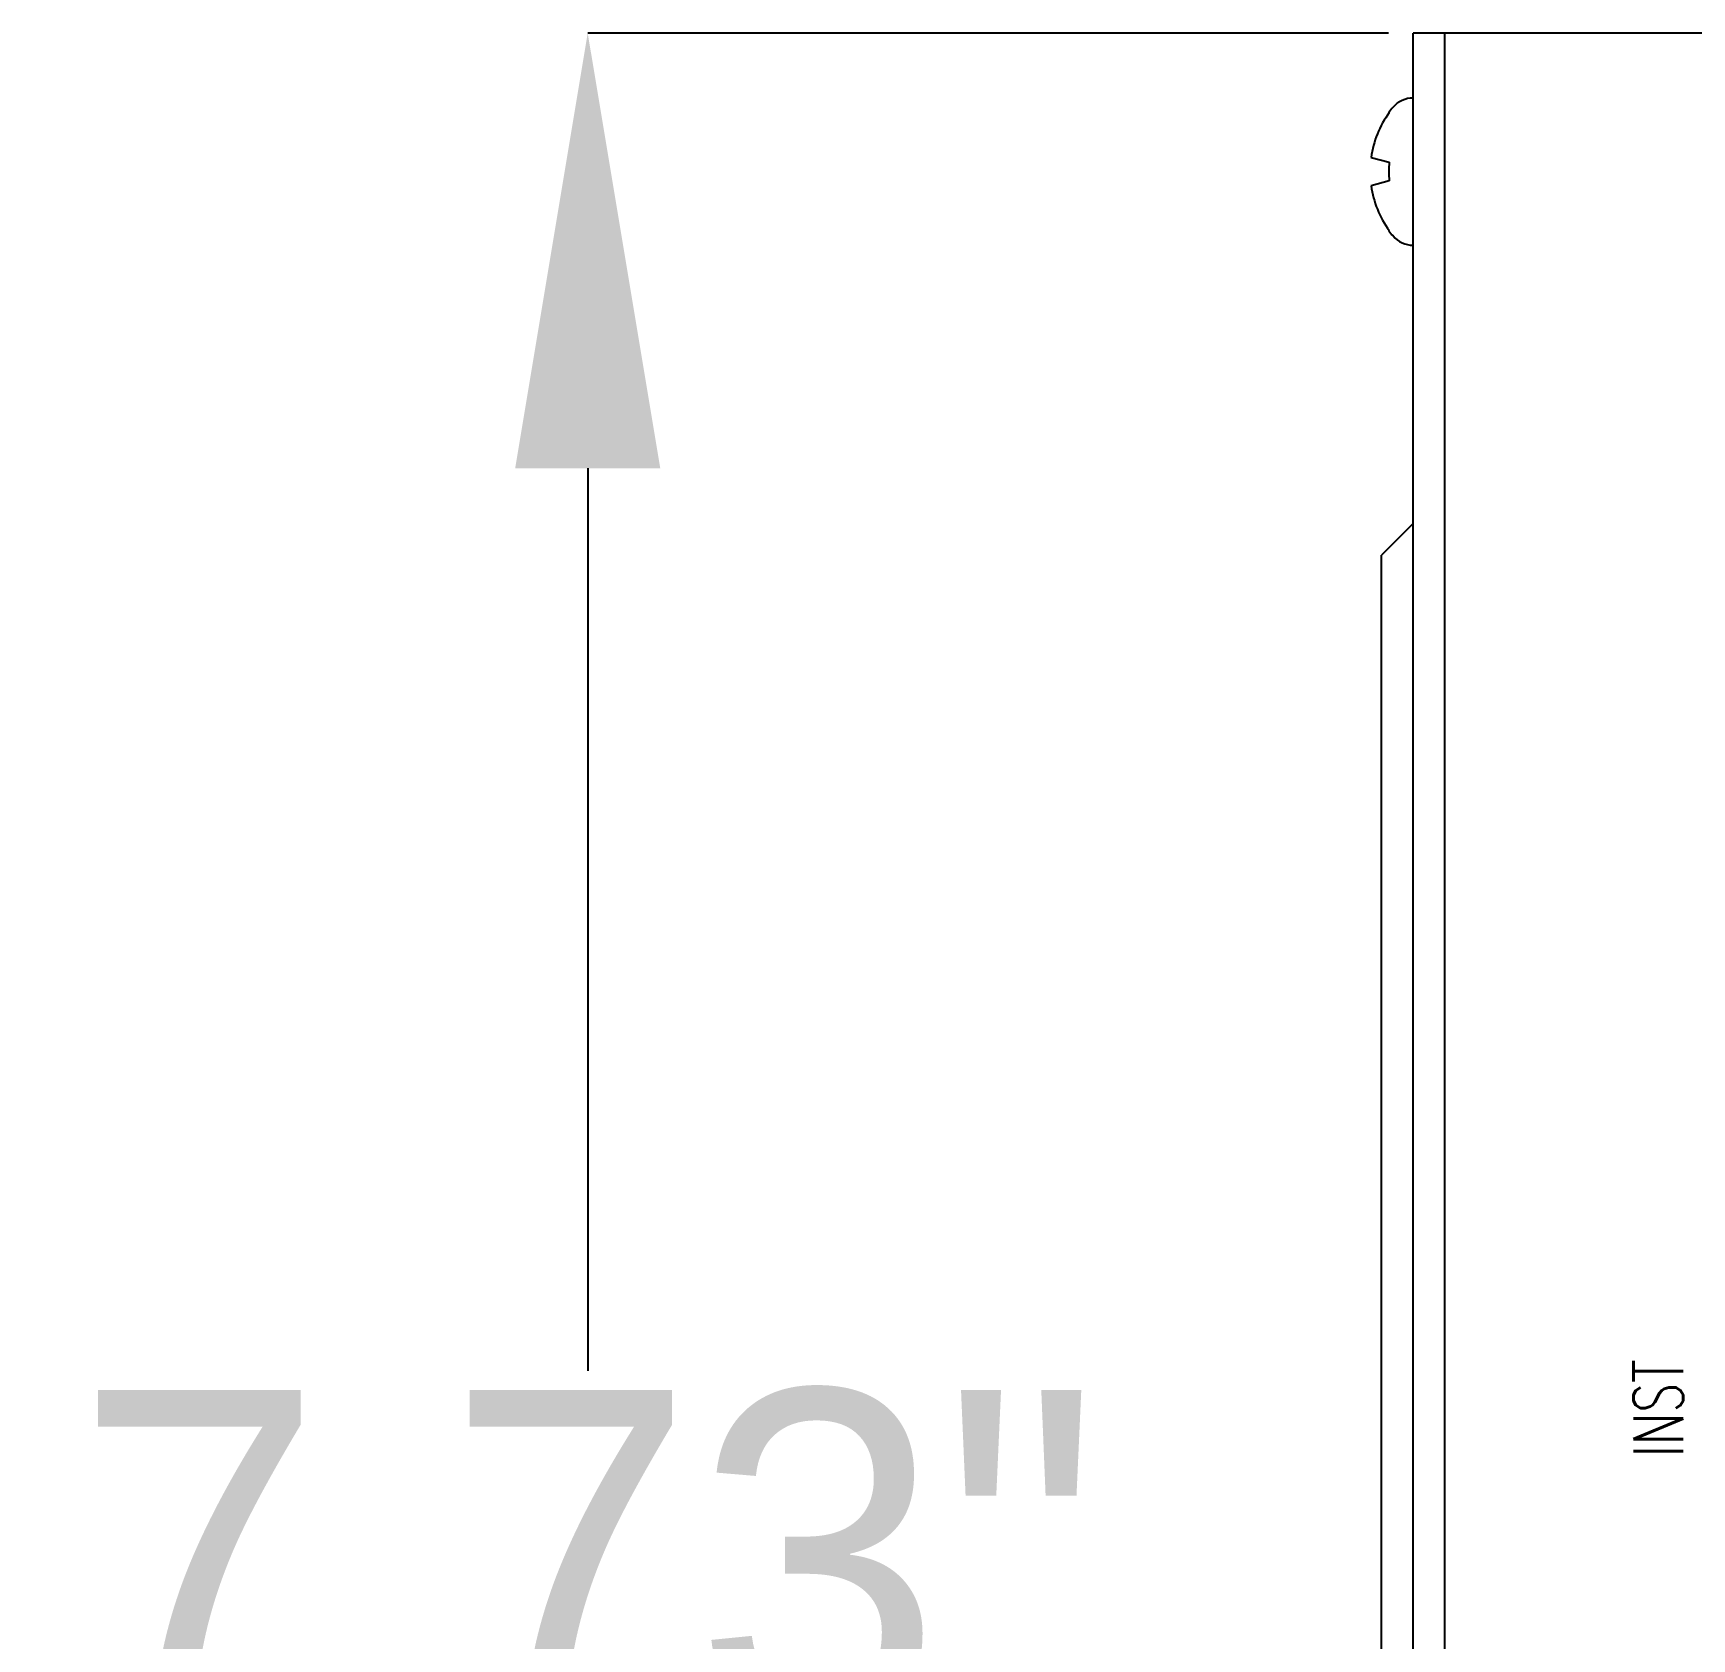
# Model space of a CAD drawing. Header units: inches. Extents: x 0 to 102, y 0 to 66.
# Drawn here: x 70.224 to 74.415, y 11.042 to 15.101 of the extents above; entities that cross this region are included whole.
import ezdxf
from ezdxf.enums import TextEntityAlignment as Align

# ---------------------------------------------------------------- set-up
doc = ezdxf.new("R2010")
doc.units = ezdxf.units.IN
doc.header["$MEASUREMENT"] = 0
doc.linetypes.add('SLD-Solid', pattern=[0])
doc.styles.add('SLDTEXTSTYLE0', font='arial.ttf', dxfattribs={"width": 0.948})
doc.styles.add('WD', font='romans.shx', dxfattribs={"height": 0.185})
doc.dimstyles.new('SLDDIMSTYLE0', dxfattribs={"dimtxt": 0.194141, "dimasz": 0.194141, "dimexe": 0, "dimexo": 0.0625, "dimgap": 0.048535, "dimtad": 0, "dimtih": 1, "dimtoh": 1, "dimdec": 4, "dimrnd": 1e-09, "dimzin": 12, "dimdsep": 46, "dimtxsty": 'SLDTEXTSTYLE0', "dimsah": 1, "dimcen": 0.09, "dimadec": 0, "dimazin": 3, "dimtfac": 1, "dimtdec": 4, "dimtofl": 0, "dimtmove": 0, "dimatfit": 3, "dimfxl": 1, "dimfrac": 2, "dimtolj": 1, "dimtzin": 12, "dimarcsym": 0})

# ---------------------------------------------------------------- blocks, each defined once
blk = doc.blocks.new('*D23')
at = {"color": 0, "linetype": 'SLD-Solid', "lineweight": -2, "transparency": 16777216}
for p, q in [((73.6486, 15.1014), (71.625, 15.1014)), ((71.625, 14.0014), (71.625, 11.7192)), ((71.625, 8.4714), (71.625, 10.7536)), ((74.2336, 7.3714), (71.625, 7.3714))]:
    blk.add_line(p, q, dxfattribs=at)
at = {"color": 0, "linetype": 'SLD-Solid', "transparency": 16777216}
for points in [[(71.4417, 14.0014), (71.8083, 14.0014), (71.625, 15.1014)], [(71.4417, 8.4714), (71.8083, 8.4714), (71.625, 7.3714)]]:
    blk.add_solid(points, dxfattribs=at)
at = {"layer": 'Defpoints', "color": 0, "linetype": 'SLD-Solid', "transparency": 16777216}
for p in [(71.625, 15.1014), (73.7111, 15.1014), (74.2961, 7.3714)]:
    blk.add_point(p, dxfattribs=at)
at = {"color": 0, "linetype": 'SLD-Solid', "lineweight": 18, "transparency": 16777216, "insert": (71.625, 11.6707), "char_height": 0.85, "attachment_point": 2, "style": 'SLDTEXTSTYLE0'}
blk.add_mtext('\\A1;7.73"', dxfattribs=at)

msp = doc.modelspace()

# ---------------------------------------------------------------- linework, layer by layer
at = {"color": 7, "linetype": 'SLD-Solid', "lineweight": 25}
for p, q in [((73.71106, 13.86139), (73.71106, 15.10139)), ((73.79106, 15.10139), (73.71106, 15.10139)), ((73.79106, 13.86139), (73.79106, 15.10139)), ((76.27106, 15.10139), (73.79106, 15.10139)), ((73.64937, 14.90079), (73.65053, 14.90048)), ((73.60467, 14.7872), (73.65053, 14.77491)), ((73.65053, 14.72788), (73.60467, 14.71559)), ((73.65053, 14.60231), (73.64937, 14.602)), ((73.71106, 13.86139), (73.63106, 13.78139)), ((73.71106, 9.14139), (73.71106, 13.86139)), ((73.79106, 9.14139), (73.79106, 13.86139)), ((73.63106, 13.24139), (73.63106, 13.78139)), ((73.63106, 9.76139), (73.63106, 13.24139))]:
    msp.add_line(p, q, dxfattribs=at)
for centre, radius, start, end in [((73.71106, 14.87006), 0.06733, 90, 139.08324), ((73.85378, 14.75226), 0.25155, 143.89867, 172.01662), ((73.84797, 14.75139), 0.24852, 139.08324, 143.04825), ((73.88795, 14.75139), 0.23858, 174.34397, 185.65603), ((73.85378, 14.75053), 0.25155, 187.98338, 216.10133), ((73.84797, 14.75139), 0.24852, 216.95175, 220.91676), ((73.71106, 14.63272), 0.06733, 220.91676, 270)]:
    msp.add_arc(centre, radius, start, end, dxfattribs=at)

# ---------------------------------------------------------------- texts
at = {"style": 'WD', "width": 0.7}
msp.add_attdef('INST', text='', height=0.125, rotation=90, dxfattribs=at).set_placement((74.3929, 11.625), align=Align.CENTER)

# ---------------------------------------------------------------- dimensions: what is measured, and where the dimension line sits
at = {"color": 2, "linetype": 'SLD-Solid', "lineweight": 18}
dim = msp.add_linear_dim(base=(71.625, 15.10139), p1=(74.29606, 7.37139), p2=(73.71106, 15.10139), angle=90, text='<>"', dimstyle='SLDDIMSTYLE0', override={"dimtxt": 0.85, "dimasz": 1.1}, dxfattribs=at)
dim.commit()
dim.dimension.update_dxf_attribs({"geometry": '*D23', "text_midpoint": (71.625, 11.23639), "dimtype": 160})

doc.saveas('drawing.dxf')
